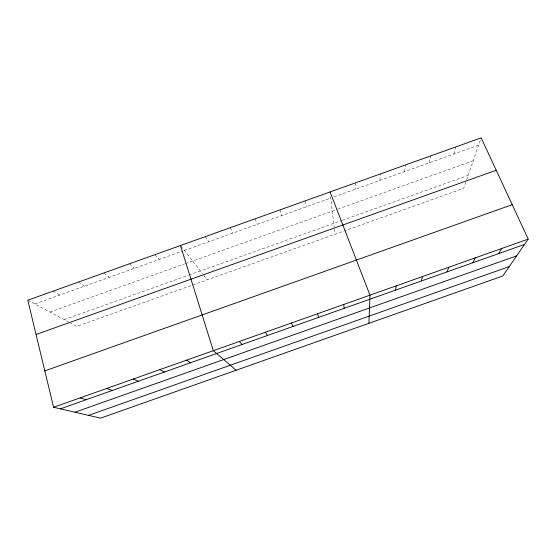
<?xml version="1.0" encoding="UTF-8"?>
<svg xmlns="http://www.w3.org/2000/svg" width="556" height="556" viewBox="0 0 556 556"><rect width="100%" height="100%" fill="white"/><g stroke="black" fill="none" stroke-linecap="round" stroke-linejoin="round"><path stroke-width="0.42" stroke-dasharray="2.78 2.08" d="M379.908 180.457L380.283 173.972M404.532 171.644L405.442 164.958M429.197 162.818L430.643 155.937M453.898 153.977L455.878 146.895M465.845 182.007L463.641 188.352L76.811 326.344L70.647 323.05M466.609 179.803L481.162 137.839M34.847 303.965L182.702 251.041M184.314 250.464L330.778 198.04M333.947 196.907L478.64 145.123M49.998 312.041L184.648 263.905M185.44 263.62L337.117 209.397M337.923 209.112L473.219 160.747M64.204 319.617L188.164 275.352M188.977 275.067L341.648 220.544M342.447 220.266L468.138 175.383M27.8 300.205L68.499 321.91M53.14 291.129L59.659 295.083M78.521 282.038L84.512 286.187M103.937 272.933L109.4 277.277M129.402 263.815L134.33 268.353M154.909 254.683L159.301 259.416M180.943 246.148L202.377 273.573M203.885 275.498L207.256 279.814M205.296 236.641L208.632 241.763M230.17 227.731L232.985 233.047M255.093 218.807L257.372 224.318M280.05 209.869L281.802 215.575M305.042 200.918L306.273 206.818M330.605 196.518L334.128 227.362M334.309 228.954L334.92 234.271M355.159 182.966L355.326 189.255"/><path stroke-width="0.83" d="M368.878 323.321L369.969 295.173L330.083 191.945M395.483 290.156L396.226 285.867M421.205 281.044L422.532 276.54M446.968 271.919L448.88 267.207M472.774 262.773L475.276 257.852M498.621 253.619L501.714 248.483M528.2 239.101L502.756 275.998L100.56 418.161L53.578 407.284L27.8 300.205L481.162 137.839L528.2 239.101L53.578 407.284M36.057 334.497L496.223 170.254M44.821 370.887L512.208 204.671M60.375 408.855L524.51 244.445M74.935 412.225L516.621 255.892M88.536 415.374L509.261 266.567M80.092 397.887L86.312 399.674M106.648 388.477L112.284 390.472M133.245 379.053L138.305 381.249M159.892 369.608L164.367 372.02M186.587 360.149L190.479 362.769M236.14 370.233L213.323 350.676L180.457 245.53M239.323 341.467L242.055 344.505M265.365 332.238L267.519 335.483M291.448 322.994L293.026 326.448M317.573 313.737L318.581 317.393M343.747 304.459L344.171 308.33"/></g></svg>
